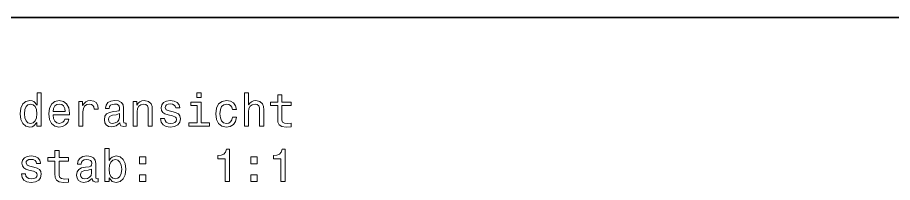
# Model space of a CAD drawing. Extents: x 10 to 410, y -69 to 348.
# Drawn here: x 219.1 to 314.6, y -69.5 to -51.5 of the extents above; entities that cross this region are included whole.
import ezdxf

# ---------------------------------------------------------------- set-up
doc = ezdxf.new("R2010")
doc.units = 0

msp = doc.modelspace()

# ---------------------------------------------------------------- linework, layer by layer
at = {"color": 7, "lineweight": 35}
msp.add_line((10, -51.5), (410, -51.5), dxfattribs=at)
at = {"color": 7, "lineweight": 13}
for points in [[(221.246399, -62.938042), (221.246399, -63.356628), (221.690201, -63.356628), (221.690201, -59.735592), (221.251434, -59.735592), (221.251434, -61.061958), (220.913544, -60.678673), (220.706772, -60.587898), (220.469742, -60.552593), (220.041061, -60.653458), (219.708221, -60.935879), (219.491348, -61.389771), (219.41571, -62), (219.491348, -62.610229), (219.708221, -63.069164), (220.041061, -63.356628), (220.469742, -63.45245), (220.706772, -63.417149), (220.918594, -63.32637)], [(239.170029, -59.735592), (238.701004, -59.735592), (238.701004, -60.239914), (239.170029, -60.239914)], [(243.870316, -63.356628), (244.314117, -63.356628), (244.314117, -61.793228), (244.359512, -61.435158), (244.505768, -61.172913), (244.732712, -61.011528), (245.035309, -60.951008), (245.277374, -61.001442), (245.42868, -61.137608), (245.504318, -61.364555), (245.529541, -61.667149), (245.529541, -63.356628), (245.973343, -63.356628), (245.973343, -61.57637), (245.953171, -61.2183), (245.862396, -60.92075), (245.564835, -60.648415), (245.100861, -60.552593), (244.848694, -60.587898), (244.631836, -60.683716), (244.450287, -60.835014), (244.314117, -61.041786), (244.314117, -59.735592), (243.870316, -59.735592)], [(247.501434, -61.117435), (247.501434, -62.474064), (247.531693, -62.912823), (247.672913, -63.21542), (247.955322, -63.39193), (248.434433, -63.45245), (248.958923, -63.427235), (248.958923, -63.043949), (248.575653, -63.074207), (248.227661, -63.033863), (248.041061, -62.90778), (247.960373, -62.695965), (247.945251, -62.398415), (247.945251, -61.117435), (248.958923, -61.117435), (248.958923, -60.739193), (247.945251, -60.739193), (247.945251, -59.947407), (247.501434, -59.947407), (247.501434, -60.739193), (246.734863, -60.739193), (246.734863, -61.117435)], [(220.545395, -60.951008), (220.837891, -61.021614), (221.059799, -61.2183), (221.190918, -61.546108), (221.241348, -62), (221.190918, -62.458935), (221.059799, -62.786743), (220.837891, -62.988472), (220.545395, -63.054035), (220.268005, -62.988472), (220.056198, -62.786743), (219.914978, -62.453892), (219.869598, -62), (219.914978, -61.551151), (220.056198, -61.223343), (220.268005, -61.021614)], [(223.006485, -62.131123), (224.781708, -62.131123), (224.786743, -61.924351), (224.706055, -61.344379), (224.484146, -60.910664), (224.131119, -60.648415), (223.662109, -60.552593), (223.203171, -60.653458), (222.850143, -60.935879), (222.623199, -61.394814), (222.542511, -62), (222.618164, -62.620316), (222.845108, -63.074207), (223.193085, -63.356628), (223.646973, -63.45245), (224.040344, -63.386887), (224.363113, -63.21542), (224.600143, -62.943085), (224.736313, -62.579971), (224.297546, -62.579971), (224.206772, -62.7817), (224.075653, -62.932999), (223.702454, -63.054035), (223.414978, -62.998558), (223.19812, -62.822044), (223.056915, -62.534584), (223.006485, -62.146255)], [(223.006485, -61.757927), (223.061966, -61.409943), (223.19812, -61.152737), (223.404907, -60.996399), (223.677231, -60.940922), (223.944519, -60.996399), (224.151291, -61.152737), (224.277374, -61.409943), (224.322769, -61.757927)], [(225.820602, -63.356628), (226.264404, -63.356628), (226.264404, -61.808357), (226.309799, -61.435158), (226.445969, -61.16787), (226.667862, -61.006485), (226.965424, -60.951008), (227.187317, -60.986313), (227.353745, -61.087177), (227.454605, -61.258644), (227.489914, -61.490635), (227.938766, -61.490635), (227.878235, -61.082134), (227.711823, -60.789627), (227.434433, -60.613113), (227.056198, -60.552593), (226.798996, -60.592941), (226.577087, -60.693806), (226.380402, -60.865273), (226.22406, -61.097263), (226.22406, -60.648415), (225.820602, -60.648415)], [(230.298996, -63.003601), (230.298996, -63.018734), (230.324203, -63.190201), (230.399857, -63.311241), (230.717575, -63.407063), (230.964691, -63.366714), (230.964691, -63.023777), (230.858795, -63.038906), (230.717575, -62.973343), (230.692368, -62.771614), (230.692368, -61.369598), (230.631851, -61.011528), (230.455338, -60.759365), (230.14769, -60.60807), (229.713974, -60.552593), (229.290344, -60.613113), (228.977661, -60.784584), (228.780975, -61.051872), (228.715424, -61.4049), (228.715424, -61.435158), (229.113831, -61.435158), (229.149139, -61.223343), (229.260086, -61.072044), (229.44165, -60.98127), (229.698853, -60.945965), (229.945969, -60.97118), (230.122482, -61.046829), (230.228394, -61.177956), (230.263687, -61.359509), (230.243515, -61.571327), (230.162827, -61.677235), (229.96109, -61.727665), (229.582855, -61.768013), (229.149139, -61.858791), (228.841492, -62.020172), (228.659943, -62.272335), (228.604462, -62.645535), (228.654907, -62.978386), (228.811234, -63.225506), (229.0634, -63.381844), (229.411377, -63.437321), (229.880402, -63.331413)], [(231.726227, -63.356628), (232.170029, -63.356628), (232.170029, -61.793228), (232.215424, -61.435158), (232.361679, -61.172913), (232.588623, -61.011528), (232.891205, -60.951008), (233.133286, -61.001442), (233.284576, -61.137608), (233.360229, -61.364555), (233.385452, -61.667149), (233.385452, -63.356628), (233.829254, -63.356628), (233.829254, -61.57637), (233.809082, -61.2183), (233.718307, -60.92075), (233.420746, -60.648415), (232.956772, -60.552593), (232.69957, -60.587898), (232.482712, -60.683716), (232.296112, -60.8451), (232.149857, -61.061958), (232.149857, -60.648415), (231.726227, -60.648415)], [(236.088623, -61.778099), (235.659943, -61.677235), (235.342224, -61.561241), (235.236313, -61.324207), (235.266571, -61.15778), (235.372482, -61.036743), (235.543945, -60.961094), (235.791061, -60.930836), (236.028107, -60.961094), (236.214691, -61.051872), (236.335739, -61.188042), (236.386169, -61.369598), (236.819885, -61.369598), (236.819885, -61.359509), (236.744232, -61.0317), (236.53746, -60.774494), (236.214691, -60.613113), (235.791061, -60.552593), (235.362396, -60.613113), (235.049713, -60.779541), (234.853027, -61.026657), (234.792511, -61.339336), (234.837891, -61.64193), (234.979111, -61.853748), (235.21109, -62.005043), (235.548996, -62.11095), (236.043228, -62.231987), (236.345825, -62.35807), (236.426514, -62.458935), (236.456772, -62.610229), (236.411377, -62.796829), (236.290344, -62.938042), (236.093658, -63.02882), (235.831421, -63.059078), (235.554031, -63.02882), (235.35231, -62.922913), (235.216141, -62.751442), (235.16066, -62.514408), (234.731995, -62.514408), (234.802597, -62.917866), (235.009369, -63.210373), (235.337173, -63.386887), (235.791061, -63.45245), (236.265137, -63.386887), (236.613113, -63.210373), (236.824921, -62.927956), (236.900574, -62.559799), (236.845108, -62.242077), (236.688766, -62.025215), (236.431549, -61.884007)], [(239.154907, -62.983429), (239.154907, -60.739193), (238.015137, -60.739193), (238.015137, -61.117435), (238.71109, -61.117435), (238.71109, -62.983429), (237.803314, -62.983429), (237.803314, -63.356628), (240.072769, -63.356628), (240.072769, -62.983429)], [(242.559082, -61.546108), (242.997833, -61.546108), (242.907059, -61.142651), (242.690201, -60.824928), (242.352295, -60.628242), (241.913544, -60.552593), (241.429398, -60.653458), (241.061234, -60.935879), (240.829254, -61.394814), (240.748566, -62.010086), (240.824203, -62.620316), (241.051147, -63.074207), (241.409225, -63.356628), (241.898407, -63.45245), (242.332123, -63.376801), (242.670029, -63.164986), (242.902008, -62.832134), (243.002884, -62.388329), (242.579254, -62.388329), (242.503601, -62.67075), (242.362396, -62.882565), (242.16066, -63.013687), (241.913544, -63.054035), (241.605911, -62.988472), (241.384003, -62.786743), (241.247833, -62.458935), (241.202454, -61.994957), (241.247833, -61.541065), (241.389053, -61.213257), (241.615997, -61.011528), (241.913544, -60.940922), (242.175797, -60.986313), (242.372482, -61.102306), (242.503601, -61.293949)], [(230.248566, -62.408501), (230.188049, -62.67075), (230.026657, -62.872478), (229.784576, -63.003601), (229.48703, -63.048992), (229.295395, -63.023777), (229.159225, -62.943085), (229.073486, -62.801872), (229.048279, -62.605186), (229.068451, -62.428673), (229.149139, -62.302593), (229.471909, -62.161385), (229.880402, -62.100864), (230.248566, -61.979828)], [(229.108795, -68.984871), (229.4366, -69.373199), (229.885452, -69.499275), (230.309082, -69.403458), (230.646973, -69.115997), (230.858795, -68.657059), (230.939484, -68.046829), (230.858795, -67.4366), (230.641937, -66.982712), (230.309082, -66.700287), (229.885452, -66.599426), (229.44165, -66.730545), (229.260086, -66.89193), (229.108795, -67.108788), (229.108795, -65.782417), (228.664978, -65.782417), (228.664978, -69.403458), (229.108795, -69.403458)], [(220.908508, -67.824928), (220.479828, -67.72406), (220.162109, -67.60807), (220.056198, -67.37104), (220.086456, -67.204613), (220.192368, -67.083572), (220.363831, -67.007927), (220.610947, -66.977669), (220.847977, -67.007927), (221.034576, -67.098701), (221.155624, -67.234871), (221.206055, -67.416428), (221.639771, -67.416428), (221.639771, -67.406342), (221.564117, -67.078529), (221.357346, -66.821327), (221.034576, -66.659943), (220.610947, -66.599426), (220.182281, -66.659943), (219.869598, -66.82637), (219.672913, -67.073486), (219.612396, -67.386169), (219.657776, -67.688759), (219.798996, -67.900574), (220.030975, -68.051872), (220.368881, -68.157784), (220.863113, -68.278816), (221.16571, -68.4049), (221.246399, -68.50576), (221.276657, -68.657059), (221.231262, -68.843658), (221.110229, -68.984871), (220.913544, -69.075645), (220.651291, -69.105904), (220.373917, -69.075645), (220.172195, -68.969742), (220.036026, -68.798271), (219.980545, -68.561241), (219.55188, -68.561241), (219.622482, -68.964699), (219.829254, -69.257202), (220.157059, -69.433716), (220.610947, -69.499275), (221.085022, -69.433716), (221.432999, -69.257202), (221.644806, -68.974785), (221.720459, -68.606628), (221.664978, -68.288902), (221.508652, -68.072044), (221.251434, -67.930832)], [(223.213257, -67.164261), (223.213257, -68.520889), (223.243515, -68.959656), (223.38472, -69.262245), (223.667145, -69.438759), (224.146255, -69.499275), (224.670746, -69.47406), (224.670746, -69.090775), (224.28746, -69.12104), (223.939484, -69.080688), (223.752884, -68.954613), (223.672195, -68.742798), (223.657059, -68.445244), (223.657059, -67.164261), (224.670746, -67.164261), (224.670746, -66.786026), (223.657059, -66.786026), (223.657059, -65.994232), (223.213257, -65.994232), (223.213257, -66.786026), (222.446686, -66.786026), (222.446686, -67.164261)], [(227.26297, -69.05043), (227.26297, -69.065559), (227.288177, -69.23703), (227.363831, -69.35807), (227.681549, -69.453888), (227.92868, -69.413544), (227.92868, -69.070602), (227.822769, -69.085732), (227.681549, -69.020172), (227.656342, -68.818443), (227.656342, -67.416428), (227.595825, -67.058357), (227.419312, -66.806198), (227.111664, -66.6549), (226.677948, -66.599426), (226.254318, -66.659943), (225.94165, -66.831413), (225.744965, -67.098701), (225.679398, -67.451729), (225.679398, -67.481987), (226.077805, -67.481987), (226.113113, -67.270172), (226.22406, -67.118874), (226.405624, -67.028099), (226.662827, -66.992798), (226.909943, -67.018013), (227.086456, -67.093658), (227.192368, -67.224785), (227.227661, -67.406342), (227.207489, -67.618156), (227.126801, -67.72406), (226.925079, -67.774498), (226.546829, -67.814842), (226.113113, -67.905617), (225.805481, -68.067001), (225.623917, -68.31916), (225.568451, -68.69236), (225.618881, -69.025215), (225.775223, -69.272331), (226.027374, -69.428673), (226.375366, -69.484146), (226.844376, -69.378242)], [(232.422195, -67.446686), (233.118164, -67.446686), (233.118164, -66.695244), (232.422195, -66.695244)], [(241.78746, -69.403458), (242.246399, -69.403458), (242.246399, -65.878242), (241.903458, -65.878242), (241.812683, -66.185875), (241.631119, -66.392654), (241.353745, -66.513687), (240.970459, -66.554031), (240.970459, -66.912102), (241.78746, -66.912102)], [(244.566284, -67.446686), (245.262238, -67.446686), (245.262238, -66.695244), (244.566284, -66.695244)], [(247.859512, -69.403458), (248.318436, -69.403458), (248.318436, -65.878242), (247.975494, -65.878242), (247.88472, -66.185875), (247.703171, -66.392654), (247.425781, -66.513687), (247.042511, -66.554031), (247.042511, -66.912102), (247.859512, -66.912102)], [(230.485596, -68.046829), (230.435165, -68.500717), (230.298996, -68.833572), (230.082138, -69.035301), (229.809799, -69.100861), (229.512253, -69.035301), (229.295395, -68.833572), (229.159225, -68.50576), (229.113831, -68.046829), (229.159225, -67.592941), (229.295395, -67.265129), (229.512253, -67.068443), (229.809799, -66.997841), (230.082138, -67.068443), (230.298996, -67.270172), (230.435165, -67.597984)], [(227.21254, -68.45533), (227.152023, -68.717575), (226.990631, -68.919312), (226.748566, -69.05043), (226.451004, -69.095818), (226.259369, -69.070602), (226.123199, -68.989914), (226.03746, -68.848701), (226.012253, -68.652016), (226.032425, -68.475502), (226.113113, -68.349426), (226.435883, -68.208214), (226.844376, -68.147697), (227.21254, -68.026657)], [(232.422195, -69.403458), (233.118164, -69.403458), (233.118164, -68.652016), (232.422195, -68.652016)], [(244.566284, -69.403458), (245.262238, -69.403458), (245.262238, -68.652016), (244.566284, -68.652016)]]:
    msp.add_lwpolyline(points, close=True, dxfattribs=at)

doc.saveas('drawing.dxf')
